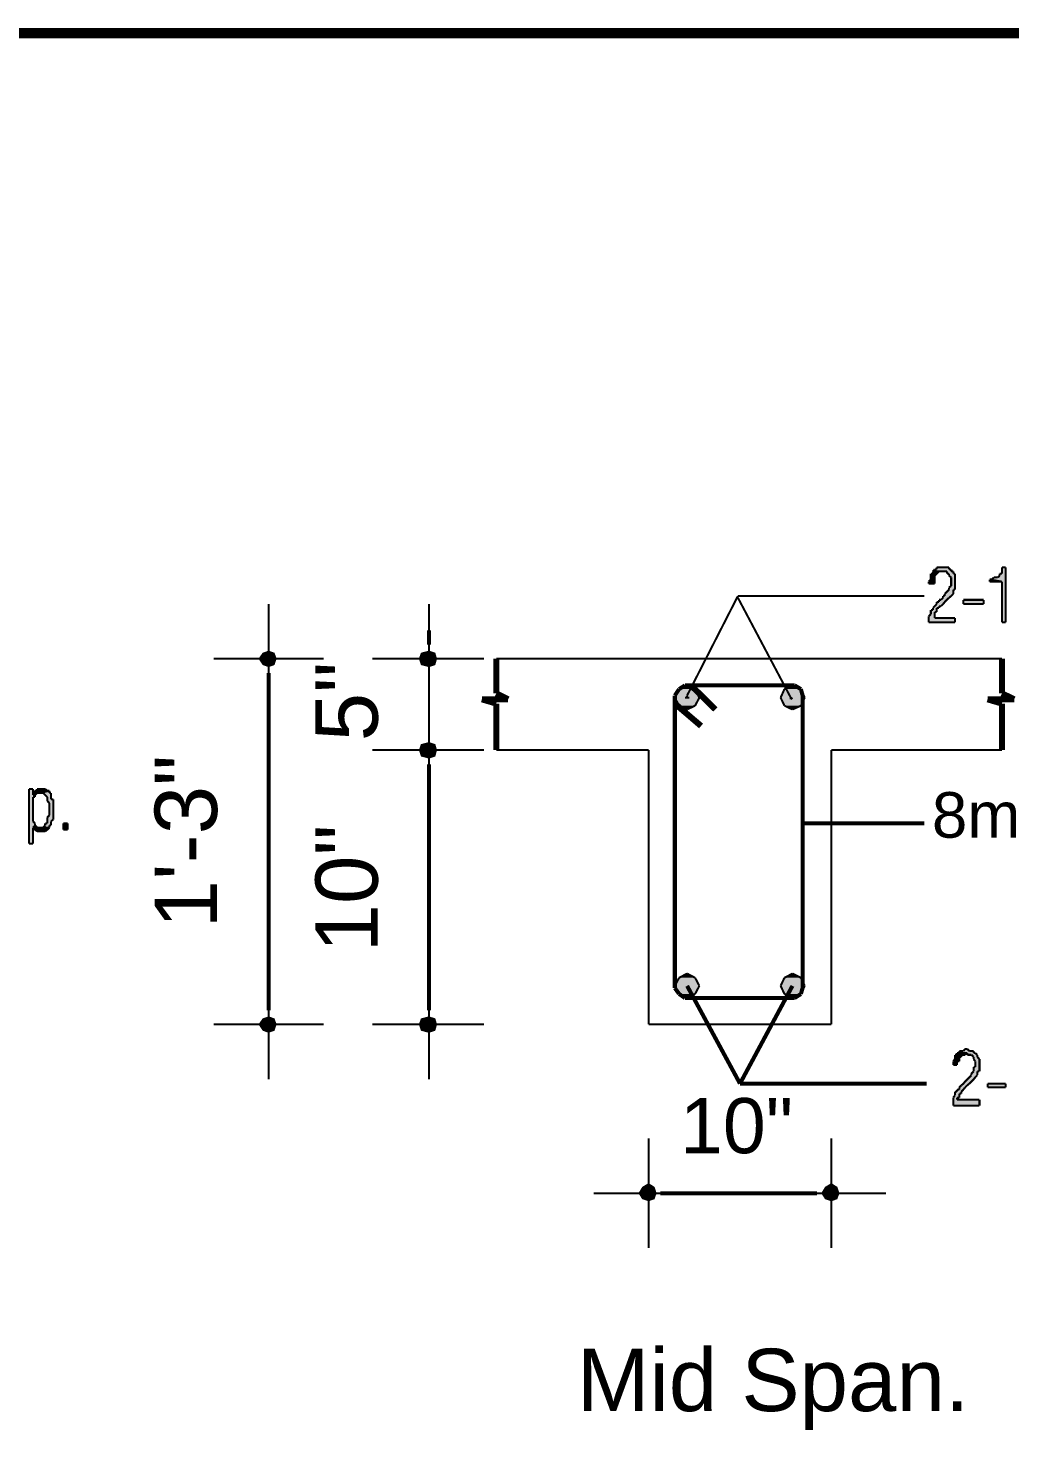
# Model space of a CAD drawing. Header units: millimetres. Extents: x 5 to 350, y 3 to 213.
# Drawn here: x 97.9 to 138.9, y 154.3 to 212.7 of the extents above; entities that cross this region are included whole.
import ezdxf

# ---------------------------------------------------------------- set-up
doc = ezdxf.new("R2010")
doc.units = ezdxf.units.MM
for name, color, linetype in [('H', 251, 'Continuous'), ('P', 255, 'Continuous'), ('T', 255, 'Continuous')]:
    doc.layers.add(name, color=color, linetype=linetype)
doc.styles.get("Standard").update_dxf_attribs({"font": 'arial.ttf'})

msp = doc.modelspace()

# ---------------------------------------------------------------- hatches: boundary and pattern name
at = {"layer": 'H', "linetype": 'Continuous'}
for points in [[(135.467, 187.96), (135.467, 188.207), (135.555, 188.295), (135.555, 188.472), (135.643, 188.472), (135.643, 188.56), (135.802, 188.718), (135.802, 188.807), (135.89, 188.807), (135.89, 188.895), (135.978, 188.895), (136.066, 188.983), (136.066, 189.054), (136.137, 189.054), (136.137, 189.142), (136.313, 189.318), (136.313, 189.406), (136.402, 189.477), (136.402, 189.83), (136.313, 189.9), (136.313, 189.988), (136.225, 189.988), (136.225, 190.077), (135.643, 190.077), (135.714, 190.165), (135.802, 190.165), (135.802, 190.253), (136.313, 190.253), (136.313, 190.165), (136.402, 190.165), (136.402, 190.077), (136.49, 190.077), (136.49, 189.988), (136.56, 189.988), (136.56, 189.318), (136.49, 189.318), (136.49, 189.142), (135.978, 188.63), (135.89, 188.63), (135.89, 188.56), (135.802, 188.56), (135.802, 188.383), (135.714, 188.383), (135.714, 188.136), (136.56, 188.136), (136.56, 187.96), (135.467, 187.96)], [(135.467, 189.565), (135.467, 189.653), (135.555, 189.742), (135.555, 189.988), (135.643, 189.988), (135.643, 190.077), (135.89, 190.077), (135.714, 189.9), (135.714, 189.565), (135.467, 189.565)], [(138.518, 187.96), (138.518, 189.653), (138.007, 189.742), (138.095, 189.742), (138.183, 189.83), (138.342, 189.83), (138.43, 189.9), (138.43, 189.988), (138.518, 189.988), (138.518, 190.253), (138.677, 190.253), (138.677, 187.96), (138.518, 187.96)], [(138.007, 189.653), (138.007, 189.742), (138.518, 189.653), (138.007, 189.653)], [(136.913, 188.718), (136.913, 188.895), (137.76, 188.895), (137.76, 188.718), (136.913, 188.718)], [(107.527, 186.443), (107.703, 186.69), (107.95, 186.443), (107.527, 186.443)], [(107.703, 186.178), (107.527, 186.443), (107.95, 186.443), (107.703, 186.178)], [(107.95, 186.443), (107.703, 186.69), (107.95, 186.778), (107.95, 186.443)], [(107.95, 186.09), (107.703, 186.178), (107.95, 186.443), (107.95, 186.09)], [(107.95, 186.443), (107.95, 186.778), (108.197, 186.69), (107.95, 186.443)], [(107.95, 186.443), (108.197, 186.69), (108.285, 186.443), (107.95, 186.443)], [(107.95, 186.09), (107.95, 186.443), (108.197, 186.178), (107.95, 186.09)], [(108.197, 186.178), (107.95, 186.443), (108.285, 186.443), (108.197, 186.178)], [(114.212, 186.443), (114.3, 186.69), (114.635, 186.443), (114.212, 186.443)], [(114.3, 186.178), (114.212, 186.443), (114.635, 186.443), (114.3, 186.178)], [(114.635, 186.443), (114.3, 186.69), (114.635, 186.778), (114.635, 186.443)], [(114.635, 186.09), (114.3, 186.178), (114.635, 186.443), (114.635, 186.09)], [(114.635, 186.443), (114.635, 186.778), (114.9, 186.69), (114.635, 186.443)], [(114.635, 186.443), (114.9, 186.69), (114.97, 186.443), (114.635, 186.443)], [(114.635, 186.09), (114.635, 186.443), (114.9, 186.178), (114.635, 186.09)], [(114.9, 186.178), (114.635, 186.443), (114.97, 186.443), (114.9, 186.178)], [(125.06, 185.173), (125.395, 185.332), (125.73, 185.173), (125.06, 185.173)], [(129.452, 185.173), (129.787, 185.332), (130.14, 185.173), (129.452, 185.173)], [(124.883, 184.82), (125.06, 185.173), (125.906, 184.82), (124.883, 184.82)], [(125.06, 184.485), (124.883, 184.82), (125.73, 184.485), (125.06, 184.485)], [(125.73, 184.485), (124.883, 184.82), (125.906, 184.82), (125.73, 184.485)], [(125.906, 184.82), (125.06, 185.173), (125.73, 185.173), (125.906, 184.82)], [(129.293, 184.82), (129.452, 185.173), (130.298, 184.82), (129.293, 184.82)], [(129.452, 184.485), (129.293, 184.82), (130.14, 184.485), (129.452, 184.485)], [(130.14, 184.485), (129.293, 184.82), (130.298, 184.82), (130.14, 184.485)], [(130.298, 184.82), (129.452, 185.173), (130.14, 185.173), (130.298, 184.82)], [(125.395, 184.326), (125.06, 184.485), (125.73, 184.485), (125.395, 184.326)], [(129.787, 184.326), (129.452, 184.485), (130.14, 184.485), (129.787, 184.326)], [(114.212, 182.633), (114.3, 182.88), (114.635, 182.633), (114.212, 182.633)], [(114.212, 182.633), (114.3, 182.88), (114.635, 182.633), (114.212, 182.633)], [(114.635, 182.633), (114.3, 182.88), (114.635, 182.968), (114.635, 182.633)], [(114.635, 182.633), (114.3, 182.88), (114.635, 182.968), (114.635, 182.633)], [(114.635, 182.633), (114.635, 182.968), (114.9, 182.88), (114.635, 182.633)], [(114.635, 182.633), (114.635, 182.968), (114.9, 182.88), (114.635, 182.633)], [(114.635, 182.633), (114.9, 182.88), (114.97, 182.633), (114.635, 182.633)], [(114.635, 182.633), (114.9, 182.88), (114.97, 182.633), (114.635, 182.633)], [(114.3, 182.368), (114.212, 182.633), (114.635, 182.633), (114.3, 182.368)], [(114.3, 182.368), (114.212, 182.633), (114.635, 182.633), (114.3, 182.368)], [(114.635, 182.28), (114.3, 182.368), (114.635, 182.633), (114.635, 182.28)], [(114.635, 182.28), (114.3, 182.368), (114.635, 182.633), (114.635, 182.28)], [(114.635, 182.28), (114.635, 182.633), (114.9, 182.368), (114.635, 182.28)], [(114.9, 182.368), (114.635, 182.633), (114.97, 182.633), (114.9, 182.368)], [(114.635, 182.28), (114.635, 182.633), (114.9, 182.368), (114.635, 182.28)], [(114.9, 182.368), (114.635, 182.633), (114.97, 182.633), (114.9, 182.368)], [(97.966, 178.735), (97.966, 181.01), (98.125, 181.01), (98.125, 180.763), (98.213, 180.763), (98.213, 180.675), (98.125, 180.675), (98.125, 179.67), (98.213, 179.582), (98.213, 179.493), (98.125, 179.405), (98.125, 178.735), (97.966, 178.735)], [(98.125, 180.763), (98.125, 180.852), (98.213, 180.94), (98.302, 180.94), (98.302, 181.01), (98.637, 181.01), (98.725, 180.94), (98.813, 180.94), (98.46, 180.852), (98.302, 180.852), (98.213, 180.763), (98.125, 180.763)], [(98.548, 179.405), (98.637, 179.493), (98.637, 179.582), (98.725, 179.582), (98.725, 179.828), (98.813, 179.917), (98.813, 180.428), (98.725, 180.516), (98.725, 180.675), (98.548, 180.852), (98.46, 180.852), (98.813, 180.94), (98.813, 180.852), (98.884, 180.852), (98.884, 180.587), (98.972, 180.587), (98.972, 179.74), (98.884, 179.67), (98.884, 179.493), (98.813, 179.493), (98.813, 179.405), (98.548, 179.405)], [(98.302, 179.246), (98.125, 179.405), (98.213, 179.493), (98.302, 179.405), (98.813, 179.405), (98.637, 179.246), (98.302, 179.246)], [(99.395, 179.317), (99.395, 179.582), (99.572, 179.582), (99.572, 179.317), (99.395, 179.317)], [(124.883, 172.808), (125.06, 173.143), (125.906, 172.808), (124.883, 172.808)], [(125.06, 173.143), (125.395, 173.32), (125.73, 173.143), (125.06, 173.143)], [(125.906, 172.808), (125.06, 173.143), (125.73, 173.143), (125.906, 172.808)], [(129.293, 172.808), (129.452, 173.143), (130.298, 172.808), (129.293, 172.808)], [(129.452, 173.143), (129.787, 173.32), (130.14, 173.143), (129.452, 173.143)], [(130.298, 172.808), (129.452, 173.143), (130.14, 173.143), (130.298, 172.808)], [(125.06, 172.473), (124.883, 172.808), (125.73, 172.473), (125.06, 172.473)], [(125.73, 172.473), (124.883, 172.808), (125.906, 172.808), (125.73, 172.473)], [(125.395, 172.297), (125.06, 172.473), (125.73, 172.473), (125.395, 172.297)], [(129.452, 172.473), (129.293, 172.808), (130.14, 172.473), (129.452, 172.473)], [(130.14, 172.473), (129.293, 172.808), (130.298, 172.808), (130.14, 172.473)], [(129.787, 172.297), (129.452, 172.473), (130.14, 172.473), (129.787, 172.297)], [(107.527, 171.203), (107.703, 171.45), (107.95, 171.203), (107.527, 171.203)], [(107.703, 170.938), (107.527, 171.203), (107.95, 171.203), (107.703, 170.938)], [(107.95, 171.203), (107.703, 171.45), (107.95, 171.538), (107.95, 171.203)], [(107.95, 170.85), (107.703, 170.938), (107.95, 171.203), (107.95, 170.85)], [(107.95, 171.203), (107.95, 171.538), (108.197, 171.45), (107.95, 171.203)], [(107.95, 171.203), (108.197, 171.45), (108.285, 171.203), (107.95, 171.203)], [(107.95, 170.85), (107.95, 171.203), (108.197, 170.938), (107.95, 170.85)], [(108.197, 170.938), (107.95, 171.203), (108.285, 171.203), (108.197, 170.938)], [(114.212, 171.203), (114.3, 171.45), (114.635, 171.203), (114.212, 171.203)], [(114.3, 170.938), (114.212, 171.203), (114.635, 171.203), (114.3, 170.938)], [(114.635, 171.203), (114.3, 171.45), (114.635, 171.538), (114.635, 171.203)], [(114.635, 170.85), (114.3, 170.938), (114.635, 171.203), (114.635, 170.85)], [(114.635, 171.203), (114.635, 171.538), (114.9, 171.45), (114.635, 171.203)], [(114.635, 171.203), (114.9, 171.45), (114.97, 171.203), (114.635, 171.203)], [(114.635, 170.85), (114.635, 171.203), (114.9, 170.938), (114.635, 170.85)], [(114.9, 170.938), (114.635, 171.203), (114.97, 171.203), (114.9, 170.938)], [(136.49, 167.816), (136.49, 168.152), (136.56, 168.24), (136.56, 168.398), (136.648, 168.398), (136.648, 168.487), (136.737, 168.487), (136.737, 168.575), (137.248, 169.086), (137.248, 169.157), (137.336, 169.245), (137.336, 169.422), (137.407, 169.422), (137.407, 169.668), (137.336, 169.757), (137.336, 169.845), (137.248, 169.933), (137.072, 169.933), (137.072, 170.004), (136.737, 170.004), (136.737, 170.092), (136.913, 170.092), (136.984, 170.18), (137.072, 170.18), (137.16, 170.092), (137.336, 170.092), (137.336, 170.004), (137.407, 170.004), (137.495, 169.933), (137.495, 169.845), (137.583, 169.757), (137.583, 169.245), (137.495, 169.245), (137.495, 169.086), (136.825, 168.398), (136.825, 168.31), (136.737, 168.31), (136.737, 168.152), (136.648, 168.152), (136.648, 168.063), (137.583, 168.063), (137.583, 167.816), (136.49, 167.816)], [(136.49, 169.51), (136.49, 169.668), (136.56, 169.757), (136.56, 169.933), (136.648, 169.933), (136.648, 170.004), (137.072, 170.004), (136.984, 169.933), (136.825, 169.933), (136.825, 169.845), (136.737, 169.845), (136.737, 169.668), (136.648, 169.668), (136.648, 169.51), (136.49, 169.51)], [(137.918, 168.575), (137.918, 168.734), (138.677, 168.734), (138.677, 168.575), (137.918, 168.575)], [(123.366, 164.165), (123.525, 164.43), (123.79, 164.165), (123.366, 164.165)], [(123.79, 164.165), (123.525, 164.43), (123.79, 164.588), (123.79, 164.165)], [(123.79, 164.165), (123.79, 164.588), (124.037, 164.43), (123.79, 164.165)], [(123.79, 164.165), (124.037, 164.43), (124.125, 164.165), (123.79, 164.165)], [(130.986, 164.165), (131.145, 164.43), (131.41, 164.165), (130.986, 164.165)], [(131.41, 164.165), (131.145, 164.43), (131.41, 164.588), (131.41, 164.165)], [(131.41, 164.165), (131.41, 164.588), (131.657, 164.43), (131.41, 164.165)], [(131.41, 164.165), (131.657, 164.43), (131.745, 164.165), (131.41, 164.165)], [(123.525, 163.918), (123.366, 164.165), (123.79, 164.165), (123.525, 163.918)], [(123.79, 163.83), (123.525, 163.918), (123.79, 164.165), (123.79, 163.83)], [(123.79, 163.83), (123.79, 164.165), (124.037, 163.918), (123.79, 163.83)], [(124.037, 163.918), (123.79, 164.165), (124.125, 164.165), (124.037, 163.918)], [(131.145, 163.918), (130.986, 164.165), (131.41, 164.165), (131.145, 163.918)], [(131.41, 163.83), (131.145, 163.918), (131.41, 164.165), (131.41, 163.83)], [(131.41, 163.83), (131.41, 164.165), (131.657, 163.918), (131.41, 163.83)], [(131.657, 163.918), (131.41, 164.165), (131.745, 164.165), (131.657, 163.918)]]:
    msp.add_hatch(color=256, dxfattribs=at).paths.add_polyline_path(points)

# ---------------------------------------------------------------- linework, layer by layer
at = {"layer": 'P'}
for points, const_width in [([(5.256, 212.513), (350.273, 212.513)], 0.423), ([(5.256, 212.513), (350.273, 212.513)], 0.423), ([(135.643, 189.988), (135.555, 189.988)], 0.085), ([(135.555, 189.988), (135.555, 189.9)], 0.085), ([(135.555, 189.9), (135.555, 189.83)], 0.085), ([(135.714, 190.165), (135.643, 190.077)], 0.085), ([(135.643, 190.077), (135.643, 189.988)], 0.085), ([(136.066, 190.077), (135.643, 190.077)], 0.085), ([(135.643, 190.077), (136.066, 190.077)], 0.085), ([(135.802, 190.165), (135.714, 190.165)], 0.085), ([(135.714, 189.9), (135.802, 189.988)], 0.085), ([(135.714, 189.83), (135.714, 189.9)], 0.085), ([(135.89, 190.253), (135.802, 190.253)], 0.085), ([(135.802, 190.253), (135.802, 190.165)], 0.085), ([(135.802, 189.988), (135.89, 190.077)], 0.085), ([(135.978, 190.253), (135.89, 190.253)], 0.085), ([(135.89, 190.077), (135.978, 190.077)], 0.085), ([(136.066, 190.253), (135.978, 190.253)], 0.085), ([(135.978, 190.077), (136.066, 190.077)], 0.085), ([(136.137, 190.253), (136.066, 190.253)], 0.085), ([(136.066, 190.077), (136.137, 190.077)], 0.085), ([(136.225, 190.253), (136.137, 190.253)], 0.085), ([(136.137, 190.253), (136.137, 190.253)], 0.085), ([(136.137, 190.077), (136.225, 190.077)], 0.085), ([(136.313, 190.253), (136.225, 190.253)], 0.085), ([(136.225, 190.077), (136.225, 189.988)], 0.085), ([(136.225, 189.988), (136.313, 189.988)], 0.085), ([(136.313, 190.165), (136.313, 190.253)], 0.085), ([(136.402, 190.165), (136.313, 190.165)], 0.085), ([(136.313, 189.988), (136.313, 189.9)], 0.085), ([(136.313, 189.9), (136.402, 189.83)], 0.085), ([(136.402, 190.077), (136.402, 190.165)], 0.085), ([(136.49, 190.077), (136.402, 190.077)], 0.085), ([(136.49, 189.988), (136.49, 190.077)], 0.085), ([(136.56, 189.988), (136.49, 189.988)], 0.085), ([(136.56, 189.9), (136.56, 189.988)], 0.085), ([(136.56, 189.83), (136.56, 189.9)], 0.085), ([(138.43, 189.9), (138.342, 189.83)], 0.085), ([(138.518, 189.988), (138.43, 189.988)], 0.085), ([(138.43, 189.988), (138.43, 189.9)], 0.085), ([(138.677, 190.253), (138.518, 190.253)], 0.085), ([(138.518, 190.253), (138.518, 190.165)], 0.085), ([(138.518, 190.165), (138.518, 190.077)], 0.085), ([(138.518, 190.077), (138.518, 189.988)], 0.085), ([(138.677, 187.96), (138.677, 190.253)], 0.085), ([(135.555, 189.742), (135.467, 189.653)], 0.085), ([(135.467, 189.653), (135.467, 189.565)], 0.085), ([(135.467, 189.565), (135.714, 189.565)], 0.085), ([(135.555, 189.83), (135.555, 189.742)], 0.085), ([(135.714, 189.742), (135.714, 189.83)], 0.085), ([(135.714, 189.653), (135.714, 189.742)], 0.085), ([(135.714, 189.565), (135.714, 189.653)], 0.085), ([(136.313, 189.318), (136.225, 189.23)], 0.085), ([(136.402, 189.477), (136.313, 189.406)], 0.085), ([(136.313, 189.406), (136.313, 189.318)], 0.085), ([(136.402, 189.83), (136.402, 189.742)], 0.085), ([(136.402, 189.742), (136.402, 189.653)], 0.085), ([(136.402, 189.653), (136.402, 189.565)], 0.085), ([(136.402, 189.565), (136.402, 189.477)], 0.085), ([(136.49, 189.23), (136.49, 189.318)], 0.085), ([(136.49, 189.318), (136.56, 189.318)], 0.085), ([(136.56, 189.742), (136.56, 189.83)], 0.085), ([(136.56, 189.653), (136.56, 189.742)], 0.085), ([(136.56, 189.565), (136.56, 189.653)], 0.085), ([(136.56, 189.477), (136.56, 189.565)], 0.085), ([(136.56, 189.406), (136.56, 189.477)], 0.085), ([(136.56, 189.318), (136.56, 189.406)], 0.085), ([(138.007, 189.742), (138.007, 189.653)], 0.085), ([(138.518, 189.653), (138.007, 189.742)], 0.085), ([(138.095, 189.742), (138.007, 189.742)], 0.085), ([(138.007, 189.742), (138.518, 189.653)], 0.085), ([(138.007, 189.653), (138.095, 189.653)], 0.085), ([(138.183, 189.83), (138.095, 189.742)], 0.085), ([(138.095, 189.653), (138.183, 189.653)], 0.085), ([(138.254, 189.83), (138.183, 189.83)], 0.085), ([(138.183, 189.653), (138.254, 189.653)], 0.085), ([(138.342, 189.83), (138.254, 189.83)], 0.085), ([(138.254, 189.653), (138.342, 189.653)], 0.085), ([(138.342, 189.653), (138.43, 189.653)], 0.085), ([(138.43, 189.653), (138.518, 189.653)], 0.085), ([(138.518, 189.653), (138.518, 187.96)], 0.085), ([(107.95, 184.15), (107.95, 188.718)], 0.085), ([(114.635, 188.718), (114.635, 184.15)], 0.085), ([(125.395, 184.908), (127.512, 189.054)], 0.085), ([(127.512, 189.054), (135.29, 189.054)], 0.085), ([(129.716, 184.82), (127.512, 188.983)], 0.085), ([(135.802, 188.718), (135.714, 188.63)], 0.085), ([(135.89, 188.807), (135.802, 188.807)], 0.085), ([(135.802, 188.807), (135.802, 188.718)], 0.085), ([(135.978, 188.895), (135.89, 188.895)], 0.085), ([(135.89, 188.895), (135.89, 188.807)], 0.085), ([(136.066, 188.983), (135.978, 188.895)], 0.085), ([(135.978, 188.63), (136.066, 188.718)], 0.085), ([(136.137, 189.054), (136.066, 189.054)], 0.085), ([(136.066, 189.054), (136.066, 188.983)], 0.085), ([(136.066, 188.718), (136.137, 188.807)], 0.085), ([(136.225, 189.23), (136.137, 189.142)], 0.085), ([(136.137, 189.142), (136.137, 189.054)], 0.085), ([(136.137, 188.807), (136.225, 188.895)], 0.085), ([(136.225, 188.895), (136.313, 188.983)], 0.085), ([(136.313, 188.983), (136.402, 189.054)], 0.085), ([(136.402, 189.054), (136.49, 189.142)], 0.085), ([(136.49, 189.142), (136.49, 189.23)], 0.085), ([(136.913, 188.718), (136.913, 188.895)], 0.085), ([(136.913, 188.895), (137.76, 188.895)], 0.085), ([(137.76, 188.718), (136.913, 188.718)], 0.085), ([(136.913, 188.718), (136.913, 188.718)], 0.085), ([(137.76, 188.895), (137.76, 188.718)], 0.085), ([(135.555, 188.295), (135.467, 188.207)], 0.085), ([(135.467, 188.207), (135.467, 188.136)], 0.085), ([(135.467, 188.136), (135.467, 188.048)], 0.085), ([(135.643, 188.472), (135.555, 188.472)], 0.085), ([(135.555, 188.472), (135.555, 188.383)], 0.085), ([(135.555, 188.383), (135.555, 188.295)], 0.085), ([(135.714, 188.63), (135.643, 188.56)], 0.085), ([(135.643, 188.56), (135.643, 188.472)], 0.085), ([(135.714, 188.295), (135.714, 188.383)], 0.085), ([(135.714, 188.383), (135.802, 188.383)], 0.085), ([(135.714, 188.207), (135.714, 188.295)], 0.085), ([(135.714, 188.136), (135.714, 188.207)], 0.085), ([(136.56, 188.136), (135.714, 188.136)], 0.085), ([(135.802, 188.472), (135.802, 188.56)], 0.085), ([(135.802, 188.56), (135.89, 188.56)], 0.085), ([(135.802, 188.383), (135.802, 188.472)], 0.085), ([(135.89, 188.56), (135.89, 188.63)], 0.085), ([(135.89, 188.63), (135.978, 188.63)], 0.085), ([(136.56, 187.96), (136.56, 188.136)], 0.085), ([(114.635, 187.025), (114.635, 187.625)], 0.169), ([(135.467, 188.048), (135.467, 187.96)], 0.085), ([(135.467, 187.96), (136.56, 187.96)], 0.085), ([(138.518, 187.96), (138.677, 187.96)], 0.085), ([(105.657, 186.443), (110.243, 186.443)], 0.085), ([(116.928, 186.443), (112.272, 186.443)], 0.085), ([(117.44, 184.997), (117.44, 186.443)], 0.254), ([(138.518, 186.443), (117.44, 186.443)], 0.085), ([(138.518, 184.997), (138.518, 186.443)], 0.254), ([(107.95, 185.843), (107.95, 171.785)], 0.169), ([(125.06, 185.173), (124.883, 184.908)], 0.169), ([(125.06, 185.173), (124.883, 184.82)], 0.085), ([(125.307, 185.332), (125.06, 185.173)], 0.169), ([(125.395, 185.332), (125.06, 185.173)], 0.085), ([(129.875, 185.332), (125.307, 185.332)], 0.169), ([(125.73, 185.173), (125.395, 185.332)], 0.085), ([(125.554, 185.332), (126.577, 184.326)], 0.254), ([(125.906, 184.82), (125.73, 185.173)], 0.085), ([(129.452, 185.173), (129.293, 184.82)], 0.085), ([(129.787, 185.332), (129.452, 185.173)], 0.085), ([(130.14, 185.173), (129.787, 185.332)], 0.085), ([(130.14, 185.173), (129.875, 185.332)], 0.169), ([(130.21, 184.908), (130.14, 185.173)], 0.169), ([(130.298, 184.82), (130.14, 185.173)], 0.085), ([(114.635, 180.34), (114.635, 184.908)], 0.085), ([(114.635, 180.34), (114.635, 184.908)], 0.085), ([(117.44, 184.573), (116.84, 184.75)], 0.254), ([(116.84, 184.75), (117.934, 184.75)], 0.254), ([(117.934, 184.75), (117.44, 184.997)], 0.254), ([(117.44, 182.633), (117.44, 184.573)], 0.254), ([(124.883, 184.573), (125.977, 183.638)], 0.254), ([(124.883, 184.908), (124.883, 172.72)], 0.169), ([(124.883, 184.82), (125.06, 184.485)], 0.085), ([(125.307, 184.82), (125.395, 184.82)], 0.085), ([(125.395, 184.82), (125.395, 184.908)], 0.085), ([(125.395, 184.82), (125.395, 184.908)], 0.085), ([(125.483, 184.82), (125.395, 184.82)], 0.085), ([(125.73, 184.485), (125.906, 184.82)], 0.085), ([(125.906, 184.82), (125.906, 184.82)], 0.085), ([(129.293, 184.82), (129.452, 184.485)], 0.085), ([(129.787, 184.82), (129.716, 184.75)], 0.085), ([(129.716, 184.75), (129.716, 184.82)], 0.085), ([(129.716, 184.75), (129.716, 184.82)], 0.085), ([(130.14, 184.485), (130.298, 184.82)], 0.085), ([(130.21, 172.72), (130.21, 184.908)], 0.169), ([(130.298, 184.82), (130.298, 184.82)], 0.085), ([(138.518, 184.573), (137.918, 184.75)], 0.254), ([(137.918, 184.75), (139.03, 184.75)], 0.254), ([(139.03, 184.75), (138.518, 184.997)], 0.254), ([(138.518, 182.633), (138.518, 184.573)], 0.254), ([(125.06, 184.485), (125.395, 184.326)], 0.085), ([(125.395, 184.326), (125.73, 184.485)], 0.085), ([(129.452, 184.485), (129.787, 184.326)], 0.085), ([(129.787, 184.326), (130.14, 184.485)], 0.085), ([(112.272, 182.633), (116.928, 182.633)], 0.085), ([(112.272, 182.633), (116.928, 182.633)], 0.085), ([(117.44, 182.633), (123.79, 182.633)], 0.085), ([(123.79, 182.633), (123.79, 171.203)], 0.085), ([(131.41, 171.203), (131.41, 182.633)], 0.085), ([(138.518, 182.633), (131.41, 182.633)], 0.085), ([(114.635, 182.033), (114.635, 181.522)], 0.169), ([(114.635, 182.033), (114.635, 171.785)], 0.169), ([(98.125, 181.01), (97.966, 181.01)], 0.085), ([(97.966, 181.01), (97.966, 178.735)], 0.085), ([(98.125, 180.763), (98.125, 181.01)], 0.085), ([(98.213, 180.94), (98.125, 180.852)], 0.085), ([(98.125, 180.852), (98.125, 180.763)], 0.085), ([(98.213, 180.763), (98.125, 180.763)], 0.085), ([(98.125, 180.763), (98.213, 180.763)], 0.085), ([(98.125, 180.587), (98.125, 180.675)], 0.085), ([(98.125, 180.675), (98.213, 180.675)], 0.085), ([(98.125, 180.516), (98.125, 180.587)], 0.085), ([(98.125, 180.428), (98.125, 180.516)], 0.085), ([(98.302, 180.94), (98.213, 180.94)], 0.085), ([(98.213, 180.763), (98.302, 180.852)], 0.085), ([(98.213, 180.675), (98.213, 180.763)], 0.085), ([(98.39, 181.01), (98.302, 181.01)], 0.085), ([(98.302, 181.01), (98.302, 180.94)], 0.085), ([(98.302, 180.852), (98.39, 180.852)], 0.085), ([(98.46, 181.01), (98.39, 181.01)], 0.085), ([(98.39, 180.852), (98.46, 180.852)], 0.085), ([(98.548, 181.01), (98.46, 181.01)], 0.085), ([(98.813, 180.94), (98.46, 180.852)], 0.085), ([(98.46, 180.852), (98.813, 180.94)], 0.085), ([(98.46, 180.852), (98.548, 180.852)], 0.085), ([(98.637, 181.01), (98.548, 181.01)], 0.085), ([(98.548, 181.01), (98.548, 181.01)], 0.085), ([(98.548, 180.852), (98.637, 180.763)], 0.085), ([(98.725, 180.94), (98.637, 181.01)], 0.085), ([(98.637, 180.763), (98.725, 180.675)], 0.085), ([(98.813, 180.94), (98.725, 180.94)], 0.085), ([(98.725, 180.675), (98.725, 180.587)], 0.085), ([(98.725, 180.587), (98.725, 180.516)], 0.085), ([(98.725, 180.516), (98.813, 180.428)], 0.085), ([(98.813, 180.852), (98.813, 180.94)], 0.085), ([(98.884, 180.852), (98.813, 180.852)], 0.085), ([(98.884, 180.763), (98.884, 180.852)], 0.085), ([(98.884, 180.675), (98.884, 180.763)], 0.085), ([(98.884, 180.587), (98.884, 180.675)], 0.085), ([(98.972, 180.587), (98.884, 180.587)], 0.085), ([(98.972, 180.516), (98.972, 180.587)], 0.085), ([(98.972, 180.428), (98.972, 180.516)], 0.085), ([(98.125, 180.34), (98.125, 180.428)], 0.085), ([(98.125, 180.252), (98.125, 180.34)], 0.085), ([(98.125, 180.164), (98.125, 180.252)], 0.085), ([(98.125, 180.093), (98.125, 180.164)], 0.085), ([(98.125, 180.005), (98.125, 180.093)], 0.085), ([(98.125, 179.917), (98.125, 180.005)], 0.085), ([(98.125, 179.828), (98.125, 179.917)], 0.085), ([(98.813, 179.917), (98.725, 179.828)], 0.085), ([(98.813, 180.428), (98.813, 180.34)], 0.085), ([(98.813, 180.34), (98.813, 180.252)], 0.085), ([(98.813, 180.252), (98.813, 180.164)], 0.085), ([(98.813, 180.164), (98.813, 180.093)], 0.085), ([(98.813, 180.093), (98.813, 180.005)], 0.085), ([(98.813, 180.005), (98.813, 179.917)], 0.085), ([(98.972, 180.34), (98.972, 180.428)], 0.085), ([(98.972, 180.252), (98.972, 180.34)], 0.085), ([(98.972, 180.164), (98.972, 180.252)], 0.085), ([(98.972, 180.093), (98.972, 180.164)], 0.085), ([(98.972, 180.005), (98.972, 180.093)], 0.085), ([(98.972, 179.917), (98.972, 180.005)], 0.085), ([(98.972, 179.828), (98.972, 179.917)], 0.085), ([(98.125, 179.74), (98.125, 179.828)], 0.085), ([(98.125, 179.67), (98.125, 179.74)], 0.085), ([(98.213, 179.582), (98.125, 179.67)], 0.085), ([(98.213, 179.493), (98.125, 179.405)], 0.085), ([(98.125, 179.405), (98.213, 179.493)], 0.085), ([(98.125, 179.405), (98.213, 179.317)], 0.085), ([(98.125, 178.735), (98.125, 179.405)], 0.085), ([(98.213, 179.493), (98.213, 179.582)], 0.085), ([(98.302, 179.405), (98.213, 179.493)], 0.085), ([(98.39, 179.405), (98.302, 179.405)], 0.085), ([(98.46, 179.405), (98.39, 179.405)], 0.085), ([(98.813, 179.405), (98.46, 179.405)], 0.085), ([(98.548, 179.405), (98.46, 179.405)], 0.085), ([(98.46, 179.405), (98.813, 179.405)], 0.085), ([(98.637, 179.493), (98.548, 179.405)], 0.085), ([(98.725, 179.582), (98.637, 179.582)], 0.085), ([(98.637, 179.582), (98.637, 179.493)], 0.085), ([(98.725, 179.828), (98.725, 179.74)], 0.085), ([(98.725, 179.74), (98.725, 179.67)], 0.085), ([(98.725, 179.67), (98.725, 179.582)], 0.085), ([(98.725, 179.317), (98.813, 179.405)], 0.085), ([(98.813, 179.405), (98.813, 179.493)], 0.085), ([(98.813, 179.493), (98.884, 179.493)], 0.085), ([(98.884, 179.67), (98.972, 179.74)], 0.085), ([(98.884, 179.582), (98.884, 179.67)], 0.085), ([(98.884, 179.493), (98.884, 179.582)], 0.085), ([(98.972, 179.74), (98.972, 179.828)], 0.085), ([(99.395, 179.317), (99.395, 179.582)], 0.085), ([(99.395, 179.582), (99.572, 179.582)], 0.085), ([(99.572, 179.582), (99.572, 179.317)], 0.085), ([(130.21, 179.582), (135.29, 179.582)], 0.169), ([(98.213, 179.317), (98.302, 179.246)], 0.085), ([(98.302, 179.246), (98.39, 179.246)], 0.085), ([(98.39, 179.246), (98.46, 179.246)], 0.085), ([(98.46, 179.246), (98.548, 179.246)], 0.085), ([(98.548, 179.246), (98.637, 179.246)], 0.085), ([(98.637, 179.246), (98.725, 179.317)], 0.085), ([(99.572, 179.317), (99.395, 179.317)], 0.085), ([(99.395, 179.317), (99.395, 179.317)], 0.085), ([(97.966, 178.735), (98.125, 178.735)], 0.085), ([(107.95, 173.478), (107.95, 168.91)], 0.085), ([(114.635, 173.478), (114.635, 168.91)], 0.085), ([(125.06, 173.143), (124.883, 172.808)], 0.085), ([(125.395, 173.32), (125.06, 173.143)], 0.085), ([(125.73, 173.143), (125.395, 173.32)], 0.085), ([(125.906, 172.808), (125.73, 173.143)], 0.085), ([(129.452, 173.143), (129.293, 172.808)], 0.085), ([(129.787, 173.32), (129.452, 173.143)], 0.085), ([(130.14, 173.143), (129.787, 173.32)], 0.085), ([(130.298, 172.808), (130.14, 173.143)], 0.085), ([(124.883, 172.72), (125.06, 172.473)], 0.169), ([(124.883, 172.808), (125.06, 172.473)], 0.085), ([(125.06, 172.473), (125.307, 172.297)], 0.169), ([(125.06, 172.473), (125.395, 172.297)], 0.085), ([(125.307, 172.297), (129.875, 172.297)], 0.169), ([(125.395, 172.808), (127.6, 168.734)], 0.169), ([(125.395, 172.297), (125.73, 172.473)], 0.085), ([(125.73, 172.473), (125.906, 172.808)], 0.085), ([(125.906, 172.808), (125.906, 172.808)], 0.085), ([(127.6, 168.734), (129.787, 172.808)], 0.169), ([(129.293, 172.808), (129.452, 172.473)], 0.085), ([(129.452, 172.473), (129.787, 172.297)], 0.085), ([(129.787, 172.297), (130.14, 172.473)], 0.085), ([(129.875, 172.297), (130.14, 172.473)], 0.169), ([(130.14, 172.473), (130.21, 172.72)], 0.169), ([(130.14, 172.473), (130.298, 172.808)], 0.085), ([(130.298, 172.808), (130.298, 172.808)], 0.085), ([(125.307, 172.297), (129.875, 172.297)], 0.085), ([(110.243, 171.203), (105.657, 171.203)], 0.085), ([(116.928, 171.203), (112.272, 171.203)], 0.085), ([(123.79, 171.203), (131.41, 171.203)], 0.085), ([(136.648, 170.004), (136.648, 169.933)], 0.085), ([(137.072, 170.004), (136.648, 170.004)], 0.085), ([(136.737, 170.004), (136.648, 170.004)], 0.085), ([(136.648, 170.004), (137.072, 170.004)], 0.085), ([(136.825, 170.092), (136.737, 170.092)], 0.085), ([(136.737, 170.092), (136.737, 170.004)], 0.085), ([(136.913, 170.092), (136.825, 170.092)], 0.085), ([(136.984, 170.18), (136.913, 170.092)], 0.085), ([(137.072, 170.18), (136.984, 170.18)], 0.085), ([(136.984, 169.933), (137.072, 170.004)], 0.085), ([(137.16, 170.092), (137.072, 170.18)], 0.085), ([(137.072, 170.004), (137.072, 169.933)], 0.085), ([(137.248, 170.092), (137.16, 170.092)], 0.085), ([(137.336, 170.092), (137.248, 170.092)], 0.085), ([(137.336, 170.004), (137.336, 170.092)], 0.085), ([(137.407, 170.004), (137.336, 170.004)], 0.085), ([(137.495, 169.933), (137.407, 170.004)], 0.085), ([(136.56, 169.757), (136.49, 169.668)], 0.085), ([(136.49, 169.668), (136.49, 169.58)], 0.085), ([(136.49, 169.58), (136.49, 169.51)], 0.085), ([(136.49, 169.51), (136.648, 169.51)], 0.085), ([(136.648, 169.933), (136.56, 169.933)], 0.085), ([(136.56, 169.933), (136.56, 169.845)], 0.085), ([(136.56, 169.845), (136.56, 169.757)], 0.085), ([(136.648, 169.58), (136.648, 169.668)], 0.085), ([(136.648, 169.668), (136.737, 169.668)], 0.085), ([(136.648, 169.51), (136.648, 169.58)], 0.085), ([(136.737, 169.757), (136.737, 169.845)], 0.085), ([(136.737, 169.845), (136.825, 169.845)], 0.085), ([(136.737, 169.668), (136.737, 169.757)], 0.085), ([(136.825, 169.845), (136.825, 169.933)], 0.085), ([(136.825, 169.933), (136.913, 169.933)], 0.085), ([(136.913, 169.933), (136.984, 169.933)], 0.085), ([(137.072, 169.933), (137.16, 169.933)], 0.085), ([(137.16, 169.933), (137.248, 169.933)], 0.085), ([(137.248, 169.933), (137.336, 169.845)], 0.085), ([(137.336, 169.845), (137.336, 169.757)], 0.085), ([(137.336, 169.757), (137.407, 169.668)], 0.085), ([(137.407, 169.422), (137.336, 169.422)], 0.085), ([(137.336, 169.422), (137.336, 169.333)], 0.085), ([(137.407, 169.668), (137.407, 169.58)], 0.085), ([(137.407, 169.58), (137.407, 169.51)], 0.085), ([(137.407, 169.51), (137.407, 169.422)], 0.085), ([(137.495, 169.845), (137.495, 169.933)], 0.085), ([(137.583, 169.757), (137.495, 169.845)], 0.085), ([(137.583, 169.668), (137.583, 169.757)], 0.085), ([(137.583, 169.58), (137.583, 169.668)], 0.085), ([(137.583, 169.51), (137.583, 169.58)], 0.085), ([(137.583, 169.422), (137.583, 169.51)], 0.085), ([(137.583, 169.333), (137.583, 169.422)], 0.085), ([(136.984, 168.822), (136.913, 168.734)], 0.085), ([(137.072, 168.91), (136.984, 168.822)], 0.085), ([(137.16, 168.998), (137.072, 168.91)], 0.085), ([(137.248, 169.086), (137.16, 168.998)], 0.085), ([(137.16, 168.734), (137.248, 168.822)], 0.085), ([(137.336, 169.245), (137.248, 169.157)], 0.085), ([(137.248, 169.157), (137.248, 169.086)], 0.085), ([(137.248, 168.822), (137.336, 168.91)], 0.085), ([(137.336, 169.333), (137.336, 169.245)], 0.085), ([(137.336, 168.91), (137.407, 168.998)], 0.085), ([(137.407, 168.998), (137.495, 169.086)], 0.085), ([(137.495, 169.157), (137.495, 169.245)], 0.085), ([(137.495, 169.245), (137.583, 169.245)], 0.085), ([(137.495, 169.086), (137.495, 169.157)], 0.085), ([(137.583, 169.245), (137.583, 169.333)], 0.085), ([(127.6, 168.734), (135.378, 168.734)], 0.169), ([(136.56, 168.24), (136.49, 168.152)], 0.085), ([(136.648, 168.398), (136.56, 168.398)], 0.085), ([(136.56, 168.398), (136.56, 168.31)], 0.085), ([(136.56, 168.31), (136.56, 168.24)], 0.085), ([(136.737, 168.487), (136.648, 168.487)], 0.085), ([(136.648, 168.487), (136.648, 168.398)], 0.085), ([(136.825, 168.663), (136.737, 168.575)], 0.085), ([(136.737, 168.575), (136.737, 168.487)], 0.085), ([(136.737, 168.24), (136.737, 168.31)], 0.085), ([(136.737, 168.31), (136.825, 168.31)], 0.085), ([(136.737, 168.152), (136.737, 168.24)], 0.085), ([(136.913, 168.734), (136.825, 168.663)], 0.085), ([(136.825, 168.398), (136.913, 168.487)], 0.085), ([(136.825, 168.31), (136.825, 168.398)], 0.085), ([(136.913, 168.487), (136.984, 168.575)], 0.085), ([(136.984, 168.575), (137.072, 168.663)], 0.085), ([(137.072, 168.663), (137.16, 168.734)], 0.085), ([(137.918, 168.575), (137.918, 168.734)], 0.085), ([(137.918, 168.734), (138.677, 168.734)], 0.085), ([(138.677, 168.575), (137.918, 168.575)], 0.085), ([(137.918, 168.575), (137.918, 168.575)], 0.085), ([(138.677, 168.734), (138.677, 168.575)], 0.085), ([(136.49, 168.152), (136.49, 168.063)], 0.085), ([(136.49, 168.063), (136.49, 167.975)], 0.085), ([(136.49, 167.975), (136.49, 167.887)], 0.085), ([(136.49, 167.887), (136.49, 167.816)], 0.085), ([(136.49, 167.816), (137.583, 167.816)], 0.085), ([(136.648, 168.063), (136.648, 168.152)], 0.085), ([(136.648, 168.152), (136.737, 168.152)], 0.085), ([(137.583, 168.063), (136.648, 168.063)], 0.085), ([(137.583, 167.816), (137.583, 168.063)], 0.085), ([(123.79, 161.89), (123.79, 166.458)], 0.085), ([(131.41, 166.458), (131.41, 161.89)], 0.085), ([(126.065, 164.165), (121.497, 164.165)], 0.085), ([(124.284, 164.165), (130.81, 164.165)], 0.169), ([(129.117, 164.165), (133.685, 164.165)], 0.085)]:
    msp.add_lwpolyline(points, dxfattribs=dict(at, const_width=const_width))

# ---------------------------------------------------------------- texts
at = {"layer": 'T', "char_height": 2.6, "attachment_point": 1, "rotation": 90}
for s, insert in [('{\\fArial|b0|i0|c0|p18;5"}', (109.9, 183)), ('{\\fArial|b0|i0|c0|p18;1\'-3"}', (103.2, 175.2)), ('{\\fArial|b0|i0|c0|p18;10"}', (109.9, 174.2))]:
    msp.add_mtext(s, dxfattribs=dict(at, insert=insert))
at = {"layer": 'T', "attachment_point": 7}
for s, insert, char_height in [('{\\fArial|b0|i0|c0|p18;8mmØ@ 7"c/c.}', (135.6, 178.6), 1.9), ('{\\fArial|b0|i0|c0|p18;10"}', (125.1, 165.8), 2.3), ('{\\fArial|b0|i0|c0|p18;Mid Span.}', (120.8, 154.3), 2.6)]:
    msp.add_mtext(s, dxfattribs=dict(at, insert=insert, char_height=char_height))

doc.saveas('drawing.dxf')
